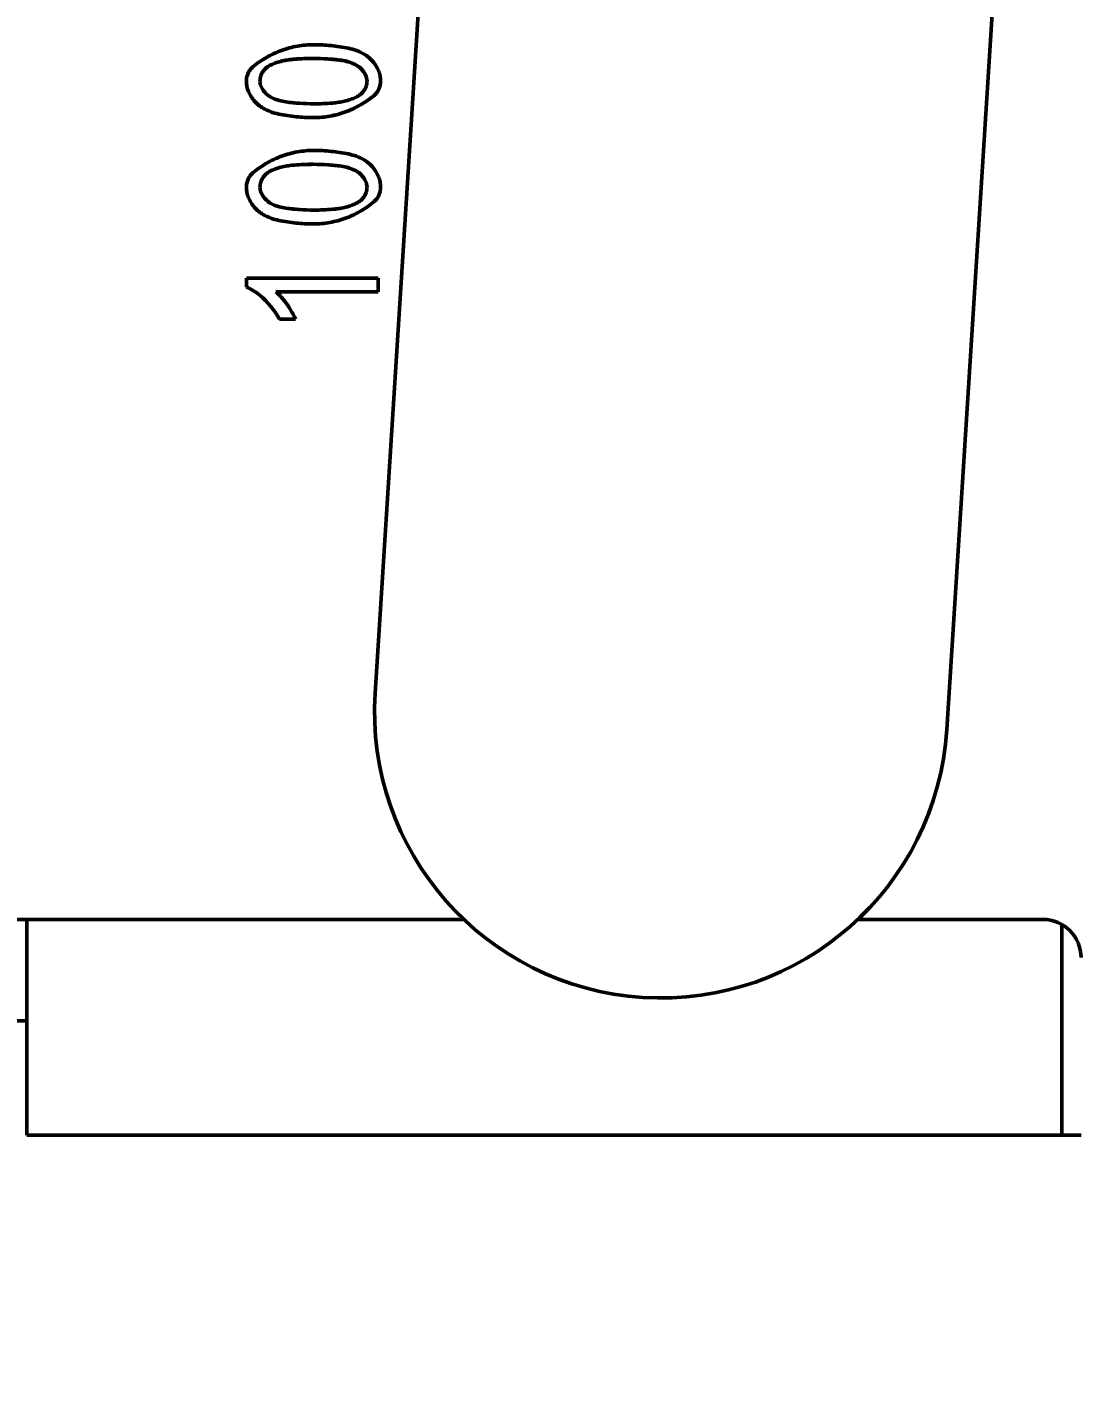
# Model space of a CAD drawing. Header units: millimetres. Extents: x -1259 to 2100, y -2965 to 1485.
# Drawn here: x 713.28 to 740.88, y 1029.75 to 1065.08 of the extents above; entities that cross this region are included whole.
import ezdxf

# ---------------------------------------------------------------- set-up
doc = ezdxf.new("R2010")
doc.units = ezdxf.units.MM
doc.header["$LTSCALE"] = 5
doc.layers.add('Dimension (ISO)', color=7, linetype='Continuous', lineweight=25)
doc.layers.add('Visible (ISO)', color=7, linetype='Continuous', lineweight=50)
doc.styles.add('Note Text (ISO)', font='tahoma.ttf')
doc.dimstyles.new('Default (ISO)', dxfattribs={"dimscale": 5, "dimtxt": 3.5, "dimasz": 2.5, "dimexe": 3.175, "dimexo": 0, "dimgap": 0.762, "dimtad": 1, "dimrnd": 1e-08, "dimzin": 0, "dimtxsty": 'Note Text (ISO)', "dimcen": 0.09, "dimdle": 10, "dimclrd": 256, "dimclre": 256, "dimclrt": 256, "dimazin": 0, "dimtfac": 1.001486, "dimtmove": 0, "dimatfit": 3, "dimfxl": 1, "dimtolj": 1, "dimtzin": 0, "dimlwd": -1, "dimlwe": -1, "dimarcsym": 0})

# ---------------------------------------------------------------- blocks, each defined once
blk = doc.blocks.new('*D9')
at = {"layer": 'Defpoints', "color": 0, "transparency": 16777216}
for p in [(622.199, 1039.076), (973.199, 1039.076), (973.199, 970.469)]:
    blk.add_point(p, dxfattribs=at)
at = {"layer": 'Dimension (ISO)', "transparency": 16777216}
for p, q in [((622.199, 1039.076), (622.199, 954.594)), ((973.199, 1039.076), (973.199, 954.594)), ((634.699, 970.469), (960.699, 970.469))]:
    blk.add_line(p, q, dxfattribs=at)
for points in [[(634.699, 972.552), (634.699, 968.386), (622.199, 970.469)], [(960.699, 972.552), (960.699, 968.386), (973.199, 970.469)]]:
    blk.add_solid(points, dxfattribs=at)
at = {"layer": 'Dimension (ISO)', "transparency": 16777216, "insert": (775.214, 992.508), "char_height": 17.5, "attachment_point": 1, "style": 'Note Text (ISO)'}
blk.add_mtext('\\A1;351', dxfattribs=at)

msp = doc.modelspace()

# ---------------------------------------------------------------- linework, layer by layer
at = {"layer": 'Visible (ISO)'}
for p, q in [((725.249, 1092.555), (722.394, 1047.646)), ((737.364, 1046.694), (740.219, 1091.603)), ((719.025, 1063.664), (719.025, 1063.665)), ((722.538, 1063.664), (722.538, 1063.665)), ((719.025, 1060.887), (719.025, 1060.887)), ((719.025, 1058.511), (722.473, 1058.511)), ((719.025, 1058.511), (719.025, 1058.51)), ((719.025, 1058.51), (722.473, 1058.51)), ((719.025, 1058.51), (719.025, 1058.276)), ((722.473, 1058.511), (722.473, 1058.51)), ((722.473, 1058.15), (722.473, 1058.51)), ((722.473, 1058.15), (719.799, 1058.15)), ((720.314, 1057.435), (719.895, 1057.435)), ((720.314, 1057.437), (720.314, 1057.435)), ((619.057, 1041.726), (724.72, 1041.726)), ((713.279, 1041.726), (713.279, 1036.076)), ((735.038, 1041.726), (739.879, 1041.726)), ((740.379, 1036.076), (740.379, 1041.592)), ((647.199, 1039.076), (713.279, 1039.076)), ((713.279, 1036.076), (740.379, 1036.076)), ((740.879, 1036.076), (740.379, 1036.076))]:
    msp.add_line(p, q, dxfattribs=at)
for centre, radius, start, end in [((729.879, 1047.17), 7.5, 176.3622, 356.3622), ((739.879, 1040.726), 1, 0, 90)]:
    msp.add_arc(centre, radius, start, end, dxfattribs=at)
for centre, major_axis, ratio, start_param, end_param in [((720.784, 1057.861), (-6.485, 0.001), 0.986564, 4.712572, 4.790087), ((720.784, 1057.856), (-6.488, 0.001), 0.986564, 4.712572, 4.790047), ((719.678, 1063.678), (-0.041, -0.365), 0.807621, 4.444887, 4.847555), ((721.897, 1063.648), (-0.043, -0.351), 0.805886, 1.319402, 1.721086), ((720.784, 1069.25), (6.213, 0.001), 0.99457, 4.712257, 4.792496), ((720.784, 1055.004), (-6.485, 0.006), 0.999795, 4.713418, 4.790933), ((720.784, 1055), (-6.488, 0.006), 0.999795, 4.713418, 4.790893), ((721.897, 1060.871), (-0.04, -0.354), 0.799462, 1.307883, 1.709568), ((721.897, 1060.871), (-0.04, -0.354), 0.800062, 1.308109, 1.709422), ((720.784, 1066.501), (6.216, -0.003), 0.999215, 4.712978, 4.793175), ((720.784, 1066.498), (6.213, -0.003), 0.999215, 4.712978, 4.793217)]:
    msp.add_ellipse(centre, major_axis=major_axis, ratio=ratio, start_param=start_param, end_param=end_param, dxfattribs=at)
for points, knots in [([(719.197, 1064.038), (719.309, 1064.131), (719.429, 1064.214), (719.68, 1064.358), (719.81, 1064.419), (720.08, 1064.517), (720.218, 1064.554), (720.499, 1064.603), (720.641, 1064.616), (720.784, 1064.616)], [0, 0, 0, 0, 0.043807, 0.043807, 0.0870851, 0.0870851, 0.1299533, 0.1299533, 0.172765, 0.172765, 0.172765, 0.172765]), ([(720.784, 1064.616), (720.937, 1064.616), (721.09, 1064.608), (721.395, 1064.578), (721.546, 1064.555), (721.697, 1064.524)], [0, 0, 0, 0, 0.04591624, 0.04591624, 0.09190288, 0.09190288, 0.09190288, 0.09190288]), ([(721.697, 1064.524), (721.768, 1064.51), (721.838, 1064.49), (721.975, 1064.438), (722.041, 1064.407), (722.105, 1064.371)], [0, 0, 0, 0, 0.02187074, 0.02187074, 0.0439155, 0.0439155, 0.0439155, 0.0439155]), ([(719.969, 1064.193), (719.915, 1064.181), (719.863, 1064.166), (719.76, 1064.13), (719.709, 1064.11), (719.66, 1064.086)], [0, 0, 0, 0, 0.01633595, 0.01633595, 0.03276173, 0.03276173, 0.03276173, 0.03276173]), ([(719.969, 1064.191), (719.915, 1064.179), (719.863, 1064.165), (719.76, 1064.129), (719.709, 1064.108), (719.66, 1064.084)], [0, 0, 0, 0, 0.01633527, 0.01633527, 0.03275973, 0.03275973, 0.03275973, 0.03275973]), ([(720.282, 1064.239), (720.229, 1064.235), (720.177, 1064.229), (720.072, 1064.214), (720.02, 1064.204), (719.969, 1064.193)], [0, 0, 0, 0, 0.01585173, 0.01585173, 0.03170337, 0.03170337, 0.03170337, 0.03170337]), ([(720.282, 1064.238), (720.229, 1064.233), (720.177, 1064.228), (720.072, 1064.212), (720.02, 1064.203), (719.969, 1064.191)], [0, 0, 0, 0, 0.01585153, 0.01585153, 0.03170296, 0.03170296, 0.03170296, 0.03170296]), ([(721.511, 1064.209), (721.391, 1064.225), (721.27, 1064.238), (721.027, 1064.254), (720.906, 1064.258), (720.784, 1064.258)], [0, 0, 0, 0, 0.0364797, 0.0364797, 0.07295946, 0.07295946, 0.07295946, 0.07295946]), ([(721.511, 1064.207), (721.391, 1064.224), (721.27, 1064.236), (721.027, 1064.253), (720.906, 1064.257), (720.784, 1064.257)], [0, 0, 0, 0, 0.03647941, 0.03647941, 0.0729589, 0.0729589, 0.0729589, 0.0729589]), ([(721.855, 1064.109), (721.801, 1064.134), (721.744, 1064.155), (721.629, 1064.188), (721.571, 1064.201), (721.511, 1064.209)], [0, 0, 0, 0, 0.0180603, 0.0180603, 0.03601367, 0.03601367, 0.03601367, 0.03601367]), ([(721.855, 1064.107), (721.801, 1064.132), (721.744, 1064.153), (721.629, 1064.187), (721.571, 1064.199), (721.511, 1064.207)], [0, 0, 0, 0, 0.01805894, 0.01805894, 0.03601173, 0.03601173, 0.03601173, 0.03601173]), ([(722.105, 1064.371), (722.189, 1064.324), (722.264, 1064.262), (722.392, 1064.116), (722.444, 1064.031), (722.482, 1063.941)], [0, 0, 0, 0, 0.02895113, 0.02895113, 0.05859624, 0.05859624, 0.05859624, 0.05859624]), ([(719.025, 1063.665), (719.025, 1063.701), (719.029, 1063.737), (719.044, 1063.807), (719.056, 1063.841), (719.085, 1063.905), (719.103, 1063.936), (719.146, 1063.991), (719.17, 1064.016), (719.197, 1064.038)], [0, 0, 0, 0, 0.01087225, 0.01087225, 0.02166283, 0.02166283, 0.03231179, 0.03231179, 0.04278236, 0.04278236, 0.04278236, 0.04278236]), ([(719.404, 1063.808), (719.396, 1063.785), (719.39, 1063.761), (719.382, 1063.712), (719.38, 1063.687), (719.38, 1063.662)], [0, 0, 0, 0, 0.00749917, 0.00749917, 0.01503178, 0.01503178, 0.01503178, 0.01503178]), ([(719.526, 1063.995), (719.498, 1063.97), (719.474, 1063.941), (719.433, 1063.878), (719.416, 1063.844), (719.404, 1063.808)], [0, 0, 0, 0, 0.01121573, 0.01121573, 0.02263574, 0.02263574, 0.02263574, 0.02263574]), ([(719.66, 1064.086), (719.636, 1064.074), (719.612, 1064.061), (719.567, 1064.03), (719.546, 1064.013), (719.526, 1063.995)], [0, 0, 0, 0, 0.00814539, 0.00814539, 0.01637582, 0.01637582, 0.01637582, 0.01637582]), ([(719.66, 1064.084), (719.636, 1064.073), (719.612, 1064.059), (719.567, 1064.029), (719.546, 1064.012), (719.526, 1063.993)], [0, 0, 0, 0, 0.00814431, 0.00814431, 0.0163731, 0.0163731, 0.0163731, 0.0163731]), ([(722.145, 1063.826), (722.114, 1063.888), (722.072, 1063.945), (721.974, 1064.041), (721.917, 1064.081), (721.855, 1064.109)], [0, 0, 0, 0, 0.02103243, 0.02103243, 0.04155381, 0.04155381, 0.04155381, 0.04155381]), ([(722.183, 1063.666), (722.183, 1063.694), (722.18, 1063.722), (722.167, 1063.775), (722.158, 1063.802), (722.145, 1063.826)], [0, 0, 0, 0, 0.00840975, 0.00840975, 0.01674845, 0.01674845, 0.01674845, 0.01674845]), ([(722.183, 1063.666), (722.183, 1063.693), (722.18, 1063.721), (722.167, 1063.774), (722.158, 1063.8), (722.145, 1063.825)], [0.00013498, 0.00013498, 0.00013498, 0.00013498, 0.00840544, 0.00840544, 0.01674027, 0.01674027, 0.01674027, 0.01674027]), ([(722.482, 1063.941), (722.501, 1063.897), (722.514, 1063.852), (722.533, 1063.76), (722.538, 1063.712), (722.538, 1063.665)], [0, 0, 0, 0, 0.0142434, 0.0142434, 0.02857688, 0.02857688, 0.02857688, 0.02857688]), ([(719.08, 1063.391), (719.062, 1063.434), (719.049, 1063.479), (719.03, 1063.571), (719.025, 1063.618), (719.025, 1063.665)], [0, 0, 0, 0, 0.014091, 0.014091, 0.02827231, 0.02827231, 0.02827231, 0.02827231]), ([(719.38, 1063.662), (719.38, 1063.634), (719.383, 1063.607), (719.396, 1063.553), (719.405, 1063.527), (719.418, 1063.503)], [0, 0, 0, 0, 0.00835341, 0.00835341, 0.01663391, 0.01663391, 0.01663391, 0.01663391]), ([(722.037, 1063.337), (722.065, 1063.363), (722.09, 1063.392), (722.131, 1063.456), (722.148, 1063.49), (722.16, 1063.527)], [0, 0, 0, 0, 0.01135824, 0.01135824, 0.0229261, 0.0229261, 0.0229261, 0.0229261]), ([(722.538, 1063.665), (722.538, 1063.629), (722.534, 1063.593), (722.519, 1063.523), (722.507, 1063.489), (722.478, 1063.425), (722.46, 1063.394), (722.418, 1063.339), (722.394, 1063.313), (722.367, 1063.291)], [0, 0, 0, 0, 0.01084531, 0.01084531, 0.02160922, 0.02160922, 0.03223192, 0.03223192, 0.04267677, 0.04267677, 0.04267677, 0.04267677]), ([(722.538, 1063.664), (722.538, 1063.592), (722.522, 1063.52), (722.493, 1063.456), (722.463, 1063.391), (722.42, 1063.334), (722.367, 1063.29)], [1.5707963, 1.5707963, 1.5707963, 1.5707963, 2.0280071, 2.0280071, 2.0280071, 2.4852179, 2.4852179, 2.4852179, 2.4852179]), ([(719.46, 1062.958), (719.376, 1063.005), (719.301, 1063.068), (719.172, 1063.215), (719.119, 1063.3), (719.08, 1063.391)], [0, 0, 0, 0, 0.02907119, 0.02907119, 0.05883924, 0.05883924, 0.05883924, 0.05883924]), ([(719.46, 1062.957), (719.377, 1063.004), (719.301, 1063.066), (719.237, 1063.14), (719.173, 1063.213), (719.119, 1063.298), (719.08, 1063.39)], [-2.6561201, -2.6561201, -2.6561201, -2.6561201, -2.3272292, -2.3272292, -2.3272292, -1.9983383, -1.9983383, -1.9983383, -1.9983383]), ([(719.713, 1063.219), (719.769, 1063.195), (719.826, 1063.174), (719.942, 1063.141), (720.002, 1063.128), (720.061, 1063.12)], [0, 0, 0, 0, 0.0182188, 0.0182188, 0.03633571, 0.03633571, 0.03633571, 0.03633571]), ([(720.061, 1063.12), (720.181, 1063.104), (720.301, 1063.092), (720.542, 1063.075), (720.663, 1063.071), (720.784, 1063.071)], [0, 0, 0, 0, 0.0362469, 0.0362469, 0.07249386, 0.07249386, 0.07249386, 0.07249386]), ([(722.367, 1063.291), (722.255, 1063.199), (722.136, 1063.115), (721.885, 1062.97), (721.755, 1062.909), (721.486, 1062.81), (721.349, 1062.773), (721.068, 1062.722), (720.926, 1062.71), (720.784, 1062.71)], [0, 0, 0, 0, 0.0436851, 0.0436851, 0.0868429, 0.0868429, 0.129592, 0.129592, 0.1722832, 0.1722832, 0.1722832, 0.1722832]), ([(721.282, 1063.091), (721.334, 1063.095), (721.386, 1063.101), (721.49, 1063.117), (721.542, 1063.127), (721.593, 1063.138)], [0, 0, 0, 0, 0.01574971, 0.01574971, 0.03149932, 0.03149932, 0.03149932, 0.03149932]), ([(721.593, 1063.138), (721.646, 1063.15), (721.699, 1063.165), (721.802, 1063.201), (721.853, 1063.222), (721.902, 1063.246)], [0, 0, 0, 0, 0.01636565, 0.01636565, 0.03281947, 0.03281947, 0.03281947, 0.03281947]), ([(721.902, 1063.246), (721.927, 1063.258), (721.95, 1063.271), (721.995, 1063.302), (722.017, 1063.319), (722.037, 1063.337)], [0, 0, 0, 0, 0.00816866, 0.00816866, 0.016422, 0.016422, 0.016422, 0.016422]), ([(719.871, 1062.802), (719.799, 1062.817), (719.729, 1062.838), (719.591, 1062.89), (719.524, 1062.921), (719.46, 1062.958)], [0, 0, 0, 0, 0.02195878, 0.02195878, 0.04409052, 0.04409052, 0.04409052, 0.04409052]), ([(719.871, 1062.802), (719.799, 1062.816), (719.729, 1062.837), (719.591, 1062.889), (719.524, 1062.92), (719.46, 1062.957)], [0, 0, 0, 0, 0.02195783, 0.02195783, 0.04408733, 0.04408733, 0.04408733, 0.04408733]), ([(720.784, 1062.71), (720.631, 1062.71), (720.478, 1062.717), (720.173, 1062.748), (720.021, 1062.772), (719.871, 1062.802)], [0, 0, 0, 0, 0.04594796, 0.04594796, 0.09196619, 0.09196619, 0.09196619, 0.09196619]), ([(719.197, 1061.265), (719.309, 1061.358), (719.429, 1061.442), (719.68, 1061.588), (719.81, 1061.65), (720.08, 1061.749), (720.218, 1061.787), (720.499, 1061.837), (720.641, 1061.85), (720.784, 1061.85)], [0, 0, 0, 0, 0.043807, 0.043807, 0.0870851, 0.0870851, 0.1299533, 0.1299533, 0.172765, 0.172765, 0.172765, 0.172765]), ([(720.784, 1061.85), (720.937, 1061.85), (721.09, 1061.842), (721.395, 1061.811), (721.546, 1061.788), (721.697, 1061.757)], [0, 0, 0, 0, 0.04591624, 0.04591624, 0.09190288, 0.09190288, 0.09190288, 0.09190288]), ([(721.697, 1061.757), (721.768, 1061.742), (721.838, 1061.722), (721.975, 1061.67), (722.041, 1061.638), (722.105, 1061.602)], [0, 0, 0, 0, 0.02187074, 0.02187074, 0.0439155, 0.0439155, 0.0439155, 0.0439155]), ([(719.66, 1061.313), (719.636, 1061.301), (719.612, 1061.287), (719.567, 1061.256), (719.546, 1061.239), (719.526, 1061.22)], [0, 0, 0, 0, 0.00814539, 0.00814539, 0.01637582, 0.01637582, 0.01637582, 0.01637582]), ([(719.66, 1061.313), (719.636, 1061.301), (719.612, 1061.287), (719.567, 1061.256), (719.546, 1061.239), (719.526, 1061.22)], [0, 0, 0, 0, 0.00814431, 0.00814431, 0.0163731, 0.0163731, 0.0163731, 0.0163731]), ([(719.969, 1061.421), (719.915, 1061.409), (719.863, 1061.394), (719.76, 1061.358), (719.709, 1061.337), (719.66, 1061.313)], [0, 0, 0, 0, 0.01633595, 0.01633595, 0.03276173, 0.03276173, 0.03276173, 0.03276173]), ([(719.969, 1061.421), (719.915, 1061.409), (719.863, 1061.394), (719.76, 1061.358), (719.709, 1061.336), (719.66, 1061.313)], [0, 0, 0, 0, 0.01633527, 0.01633527, 0.03275973, 0.03275973, 0.03275973, 0.03275973]), ([(720.282, 1061.468), (720.229, 1061.464), (720.177, 1061.458), (720.072, 1061.442), (720.02, 1061.432), (719.969, 1061.421)], [0, 0, 0, 0, 0.01585173, 0.01585173, 0.03170337, 0.03170337, 0.03170337, 0.03170337]), ([(720.282, 1061.468), (720.229, 1061.464), (720.177, 1061.458), (720.072, 1061.442), (720.02, 1061.432), (719.969, 1061.421)], [0, 0, 0, 0, 0.01585153, 0.01585153, 0.03170296, 0.03170296, 0.03170296, 0.03170296]), ([(721.511, 1061.437), (721.391, 1061.454), (721.27, 1061.466), (721.027, 1061.483), (720.906, 1061.487), (720.784, 1061.487)], [0, 0, 0, 0, 0.0364797, 0.0364797, 0.07295946, 0.07295946, 0.07295946, 0.07295946]), ([(721.511, 1061.437), (721.391, 1061.454), (721.27, 1061.466), (721.027, 1061.483), (720.906, 1061.487), (720.784, 1061.487)], [0, 0, 0, 0, 0.03647941, 0.03647941, 0.0729589, 0.0729589, 0.0729589, 0.0729589]), ([(721.855, 1061.336), (721.801, 1061.361), (721.744, 1061.383), (721.629, 1061.416), (721.571, 1061.429), (721.511, 1061.437)], [0, 0, 0, 0, 0.0180603, 0.0180603, 0.03601367, 0.03601367, 0.03601367, 0.03601367]), ([(721.855, 1061.336), (721.801, 1061.361), (721.744, 1061.382), (721.629, 1061.416), (721.571, 1061.429), (721.511, 1061.437)], [0, 0, 0, 0, 0.01805894, 0.01805894, 0.03601173, 0.03601173, 0.03601173, 0.03601173]), ([(722.145, 1061.05), (722.114, 1061.113), (722.072, 1061.17), (721.974, 1061.267), (721.917, 1061.307), (721.855, 1061.336)], [0, 0, 0, 0, 0.02103243, 0.02103243, 0.04155381, 0.04155381, 0.04155381, 0.04155381]), ([(722.105, 1061.602), (722.189, 1061.553), (722.264, 1061.491), (722.392, 1061.343), (722.444, 1061.257), (722.482, 1061.166)], [0, 0, 0, 0, 0.02895113, 0.02895113, 0.05859624, 0.05859624, 0.05859624, 0.05859624]), ([(719.025, 1060.887), (719.025, 1060.923), (719.029, 1060.96), (719.044, 1061.03), (719.056, 1061.065), (719.085, 1061.13), (719.103, 1061.161), (719.146, 1061.217), (719.17, 1061.242), (719.197, 1061.265)], [0, 0, 0, 0, 0.01087225, 0.01087225, 0.02166283, 0.02166283, 0.03231179, 0.03231179, 0.04278236, 0.04278236, 0.04278236, 0.04278236]), ([(719.404, 1061.032), (719.396, 1061.008), (719.39, 1060.984), (719.382, 1060.935), (719.38, 1060.909), (719.38, 1060.884)], [0, 0, 0, 0, 0.00749917, 0.00749917, 0.01503178, 0.01503178, 0.01503178, 0.01503178]), ([(719.526, 1061.22), (719.498, 1061.195), (719.474, 1061.166), (719.433, 1061.103), (719.416, 1061.068), (719.404, 1061.032)], [0, 0, 0, 0, 0.01121573, 0.01121573, 0.02263574, 0.02263574, 0.02263574, 0.02263574]), ([(722.183, 1060.888), (722.183, 1060.916), (722.18, 1060.944), (722.167, 1060.999), (722.158, 1061.025), (722.145, 1061.05)], [0, 0, 0, 0, 0.00840975, 0.00840975, 0.01674845, 0.01674845, 0.01674845, 0.01674845]), ([(722.482, 1061.166), (722.501, 1061.122), (722.514, 1061.076), (722.533, 1060.983), (722.538, 1060.935), (722.538, 1060.887)], [0, 0, 0, 0, 0.0142434, 0.0142434, 0.02857688, 0.02857688, 0.02857688, 0.02857688]), ([(719.08, 1060.612), (719.062, 1060.655), (719.049, 1060.7), (719.03, 1060.793), (719.025, 1060.84), (719.025, 1060.887)], [0, 0, 0, 0, 0.014091, 0.014091, 0.02827231, 0.02827231, 0.02827231, 0.02827231]), ([(719.46, 1060.175), (719.376, 1060.223), (719.301, 1060.286), (719.172, 1060.434), (719.119, 1060.52), (719.08, 1060.612)], [0, 0, 0, 0, 0.02907119, 0.02907119, 0.05883924, 0.05883924, 0.05883924, 0.05883924]), ([(719.38, 1060.884), (719.38, 1060.857), (719.383, 1060.829), (719.396, 1060.775), (719.405, 1060.749), (719.418, 1060.724)], [0, 0, 0, 0, 0.00835341, 0.00835341, 0.01663391, 0.01663391, 0.01663391, 0.01663391]), ([(719.38, 1060.884), (719.38, 1060.857), (719.383, 1060.829), (719.396, 1060.775), (719.405, 1060.749), (719.418, 1060.724)], [0, 0, 0, 0, 0.00834912, 0.00834912, 0.01662582, 0.01662582, 0.01662582, 0.01662582]), ([(722.037, 1060.557), (722.065, 1060.583), (722.09, 1060.612), (722.131, 1060.676), (722.148, 1060.711), (722.16, 1060.748)], [0, 0, 0, 0, 0.01135824, 0.01135824, 0.0229261, 0.0229261, 0.0229261, 0.0229261]), ([(722.538, 1060.887), (722.538, 1060.851), (722.534, 1060.815), (722.519, 1060.744), (722.507, 1060.71), (722.478, 1060.645), (722.46, 1060.615), (722.418, 1060.559), (722.394, 1060.533), (722.367, 1060.511)], [0, 0, 0, 0, 0.01084531, 0.01084531, 0.02160922, 0.02160922, 0.03223192, 0.03223192, 0.04267677, 0.04267677, 0.04267677, 0.04267677]), ([(719.713, 1060.439), (719.769, 1060.414), (719.826, 1060.393), (719.942, 1060.36), (720.002, 1060.347), (720.061, 1060.339)], [0, 0, 0, 0, 0.0182188, 0.0182188, 0.03633571, 0.03633571, 0.03633571, 0.03633571]), ([(719.713, 1060.439), (719.769, 1060.414), (719.826, 1060.393), (719.942, 1060.36), (720.002, 1060.347), (720.061, 1060.339)], [0, 0, 0, 0, 0.01821749, 0.01821749, 0.03633384, 0.03633384, 0.03633384, 0.03633384]), ([(720.061, 1060.339), (720.181, 1060.322), (720.301, 1060.31), (720.542, 1060.294), (720.663, 1060.289), (720.784, 1060.289)], [0, 0, 0, 0, 0.0362469, 0.0362469, 0.07249386, 0.07249386, 0.07249386, 0.07249386]), ([(720.061, 1060.339), (720.181, 1060.323), (720.301, 1060.31), (720.542, 1060.294), (720.663, 1060.29), (720.784, 1060.29)], [0, 0, 0, 0, 0.03624663, 0.03624663, 0.07249332, 0.07249332, 0.07249332, 0.07249332]), ([(722.367, 1060.511), (722.255, 1060.417), (722.136, 1060.334), (721.885, 1060.188), (721.755, 1060.126), (721.486, 1060.027), (721.349, 1059.99), (721.068, 1059.94), (720.926, 1059.927), (720.784, 1059.927)], [0, 0, 0, 0, 0.0436851, 0.0436851, 0.0868429, 0.0868429, 0.129592, 0.129592, 0.1722832, 0.1722832, 0.1722832, 0.1722832]), ([(721.282, 1060.309), (721.334, 1060.314), (721.386, 1060.32), (721.49, 1060.336), (721.542, 1060.345), (721.593, 1060.357)], [0, 0, 0, 0, 0.01574971, 0.01574971, 0.03149932, 0.03149932, 0.03149932, 0.03149932]), ([(721.282, 1060.31), (721.334, 1060.314), (721.386, 1060.32), (721.49, 1060.336), (721.542, 1060.346), (721.593, 1060.357)], [0, 0, 0, 0, 0.0157495, 0.0157495, 0.0314989, 0.0314989, 0.0314989, 0.0314989]), ([(721.593, 1060.357), (721.646, 1060.369), (721.699, 1060.384), (721.802, 1060.421), (721.853, 1060.442), (721.902, 1060.466)], [0, 0, 0, 0, 0.01636497, 0.01636497, 0.03281748, 0.03281748, 0.03281748, 0.03281748]), ([(721.593, 1060.357), (721.646, 1060.369), (721.699, 1060.384), (721.802, 1060.42), (721.853, 1060.441), (721.902, 1060.465)], [0, 0, 0, 0, 0.01636565, 0.01636565, 0.03281947, 0.03281947, 0.03281947, 0.03281947]), ([(721.902, 1060.465), (721.927, 1060.477), (721.95, 1060.491), (721.995, 1060.522), (722.017, 1060.539), (722.037, 1060.557)], [0, 0, 0, 0, 0.00816866, 0.00816866, 0.016422, 0.016422, 0.016422, 0.016422]), ([(721.902, 1060.466), (721.927, 1060.477), (721.95, 1060.491), (721.995, 1060.522), (722.017, 1060.539), (722.037, 1060.557)], [0, 0, 0, 0, 0.00816759, 0.00816759, 0.01641929, 0.01641929, 0.01641929, 0.01641929]), ([(719.871, 1060.02), (719.799, 1060.035), (719.729, 1060.055), (719.591, 1060.107), (719.524, 1060.139), (719.46, 1060.175)], [0, 0, 0, 0, 0.02195878, 0.02195878, 0.04409052, 0.04409052, 0.04409052, 0.04409052]), ([(720.784, 1059.927), (720.631, 1059.927), (720.478, 1059.935), (720.173, 1059.966), (720.021, 1059.989), (719.871, 1060.02)], [0, 0, 0, 0, 0.04594796, 0.04594796, 0.09196619, 0.09196619, 0.09196619, 0.09196619]), ([(719.381, 1058.055), (719.327, 1058.1), (719.27, 1058.142), (719.151, 1058.216), (719.089, 1058.248), (719.025, 1058.276)], [0, 0, 0, 0, 0.02118948, 0.02118948, 0.04216469, 0.04216469, 0.04216469, 0.04216469]), ([(720.025, 1057.908), (720.082, 1057.835), (720.134, 1057.758), (720.23, 1057.6), (720.275, 1057.519), (720.314, 1057.435)], [0, 0, 0, 0, 0.02798235, 0.02798235, 0.05618723, 0.05618723, 0.05618723, 0.05618723])]:
    msp.add_open_spline(points, degree=3, knots=knots, dxfattribs=at)
for points in [[(719.526, 1063.993), (719.471, 1063.944), (719.429, 1063.879), (719.404, 1063.807)], [(722.145, 1063.825), (722.082, 1063.95), (721.978, 1064.052), (721.855, 1064.107)], [(719.08, 1063.39), (719.044, 1063.476), (719.025, 1063.57), (719.025, 1063.664)], [(719.418, 1063.503), (719.483, 1063.376), (719.589, 1063.275), (719.713, 1063.219)], [(722.367, 1063.29), (722.142, 1063.104), (721.635, 1062.81), (721.068, 1062.709), (720.784, 1062.709)], [(720.784, 1062.709), (720.478, 1062.709), (720.172, 1062.74), (719.871, 1062.802)], [(722.131, 1061.076), (722.067, 1061.191), (721.969, 1061.283), (721.855, 1061.336)], [(719.526, 1061.22), (719.482, 1061.181), (719.447, 1061.131), (719.422, 1061.076)], [(719.418, 1060.724), (719.483, 1060.596), (719.589, 1060.494), (719.713, 1060.439)], [(719.418, 1060.724), (719.483, 1060.597), (719.589, 1060.494), (719.713, 1060.439)], [(722.037, 1060.557), (722.093, 1060.608), (722.136, 1060.674), (722.16, 1060.748)], [(719.799, 1058.15), (719.881, 1058.078), (719.957, 1057.996), (720.025, 1057.908)], [(719.8, 1058.15), (719.882, 1058.078), (719.958, 1057.997), (720.025, 1057.91)], [(719.895, 1057.435), (719.76, 1057.671), (719.585, 1057.883), (719.381, 1058.055)], [(720.025, 1057.91), (720.138, 1057.764), (720.235, 1057.605), (720.314, 1057.437)]]:
    msp.add_open_spline(points, degree=3, dxfattribs=at)

# ---------------------------------------------------------------- dimensions: what is measured, and where the dimension line sits
at = {"layer": 'Dimension (ISO)'}
dim = msp.add_linear_dim(base=(973.199, 970.469), p1=(622.199, 1039.076), p2=(973.199, 1039.076), angle=180, dimstyle='Default (ISO)', override={"dimgap": 0.762, "dimdec": 0, "dimtol": 0, "dimlim": 0, "dimtp": 0, "dimtm": 0, "dimtdec": 2, "dimtofl": 0, "dimatfit": 1}, dxfattribs=at)
dim.commit()
dim.dimension.update_dxf_attribs({"geometry": '*D9', "text_midpoint": (793.378, 970.469), "dimtype": 160})

doc.saveas('drawing.dxf')
